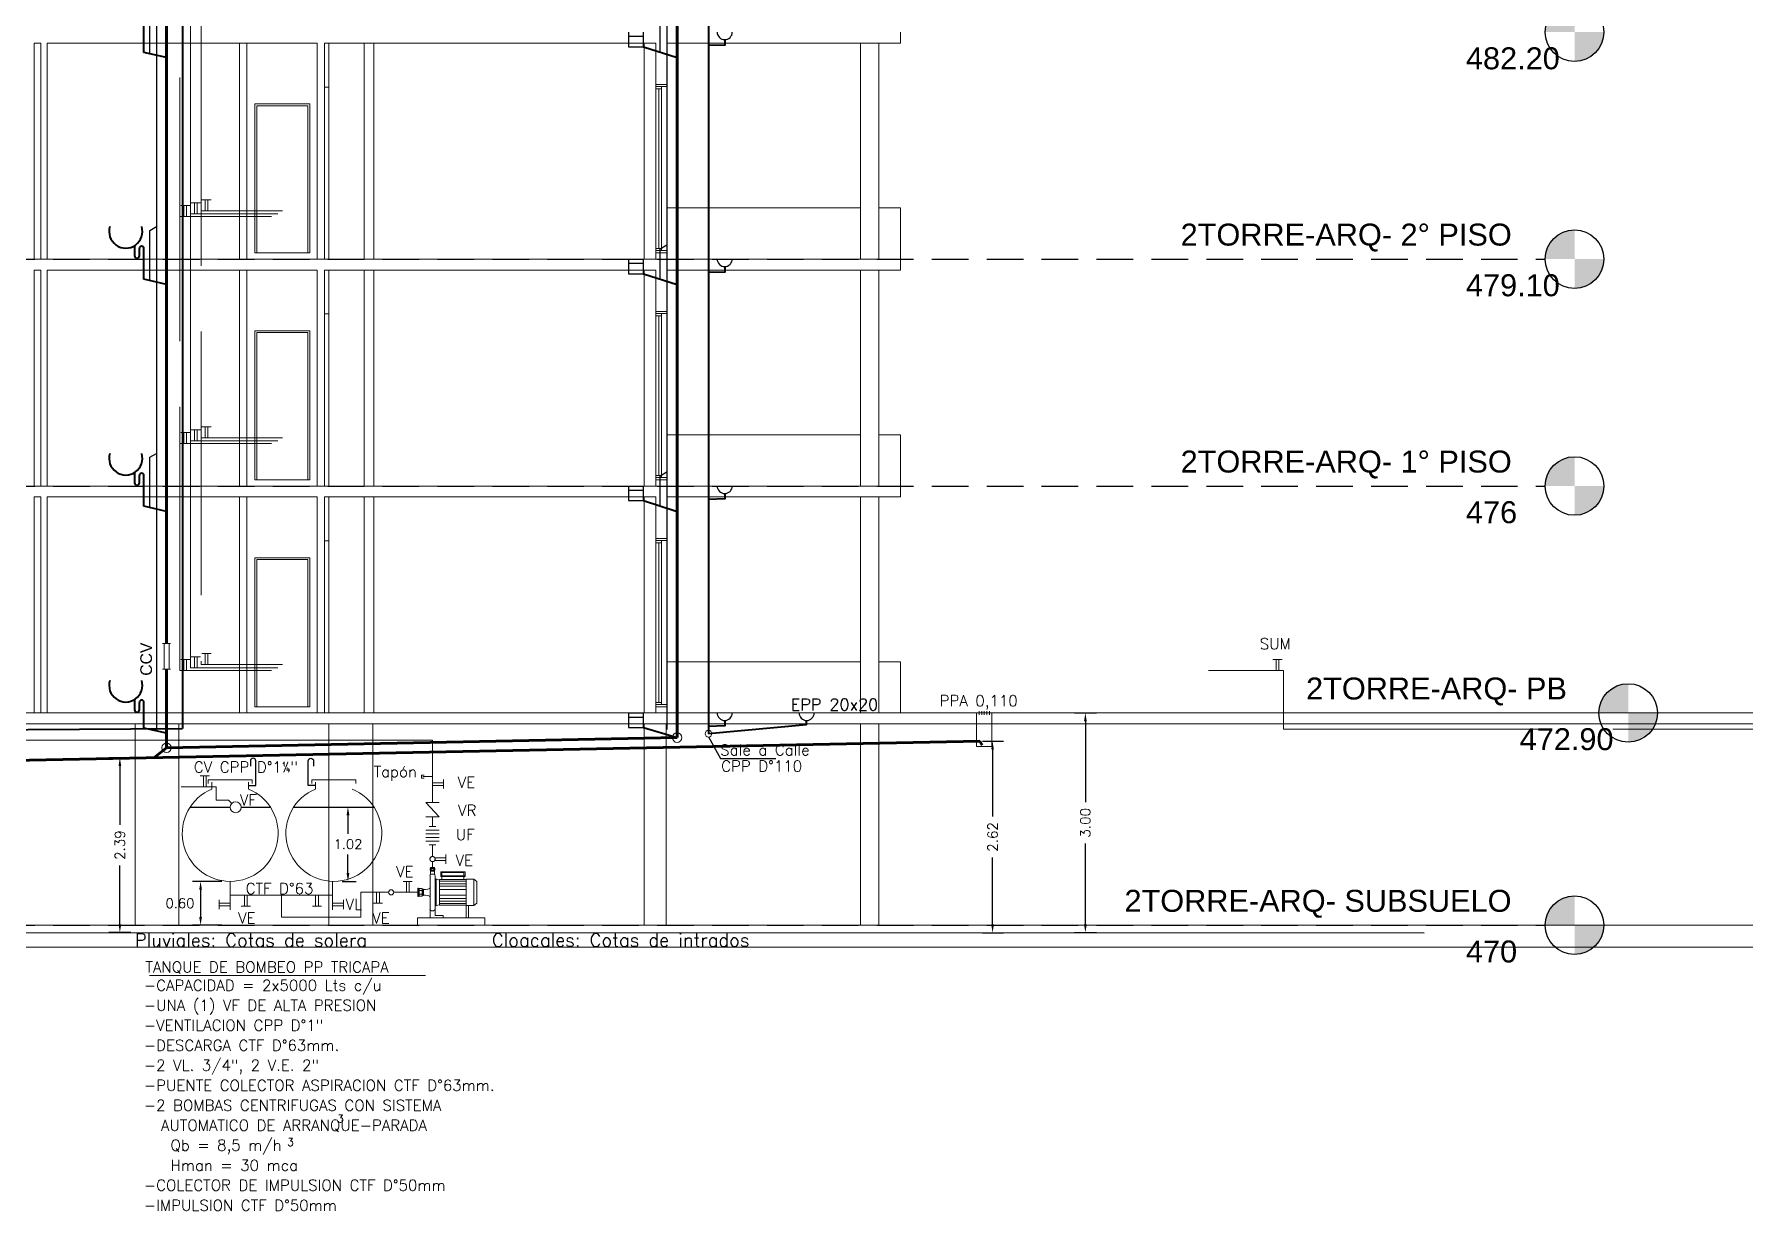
# Model space of a CAD drawing. Header units: millimetres. Extents: x 539 to 842, y -453 to -96.
# Drawn here: x 760.1 to 783.46, y -129.53 to -113.46 of the extents above; entities that cross this region are included whole.
import ezdxf
from ezdxf.enums import TextEntityAlignment as Align

# ---------------------------------------------------------------- set-up
doc = ezdxf.new("R2010")
doc.units = ezdxf.units.MM
doc.header["$LTSCALE"] = 0.1
for name, pattern in [('ACAD_ISO02W100', [15, 12, -3]), ('CENTER', [2.25, 1, -0.1, 0.05, -0.1, 1]), ('CONTINUA', [0]), ('HIDDEN', [0.375, 0.25, -0.125])]:
    doc.linetypes.add(name, pattern=pattern)
doc.layers.get('0').update_dxf_attribs({"lineweight": 5})
doc.layers.get('Defpoints').update_dxf_attribs({"lineweight": 5})
for name, color, linetype, lineweight in [('00 - Est - Corte', 7, 'Continuous', 20), ('00-Agua Caliente', 1, 'Continuous', 20), ('00-Agua Fria', 5, 'ACAD_ISO02W100', 20), ('00-Texto AF', 7, 'Continuous', 18), ('A-Texto Cloaca', 7, 'Continuous', 20), ('A-Texto Pluvial', 7, 'Continuous', 20), ('Agua Fria Directa - Texto', 7, 'Continuous', 18), ('COTA', 251, 'Continuous', 13), ('Cotas', 7, 'Continuous', 13), ('Tanque Agua', 160, 'Continuous', 25), ('Tanque Agua - Texto', 7, 'Continuous', 18), ('Texto Diámetros', 7, 'Continuous', 25), ('Ventilaciones - Agua', 70, 'Continuous', 30)]:
    doc.layers.add(name, color=color, linetype=linetype, lineweight=lineweight)
for name, color, linetype in [('00-Pluvial', 40, 'Continuous'), ('00-Ventilacion', 3, 'Continuous'), ('Secundario', 24, 'Continuous'), ('Texto', 7, 'Continuous'), ('Textos', 7, 'Continuous')]:
    doc.layers.add(name, color=color, linetype=linetype)
doc.layers.add('Primario', color=7, linetype='Continuous', true_color=0xff2400)
doc.styles.add('Arial', font='arial.ttf', dxfattribs={"height": 0.245883})
doc.styles.add('Cotas2', font='romans.shx')
doc.styles.add('Romans', font='romans.shx')
doc.styles.add('ROTULO1', font='GOTHIC.TTF', dxfattribs={"height": 0.2})
doc.dimstyles.new('Cotas--1-75', dxfattribs={"dimscale": 0.075, "dimtxt": 1.75, "dimasz": 1.5, "dimexe": 2, "dimexo": 5, "dimgap": 0.5, "dimtad": 0, "dimtih": 1, "dimtoh": 1, "dimzin": 0, "dimdsep": 46, "dimtxsty": 'Cotas2', "dimcen": 3, "dimdle": 2, "dimadec": 0, "dimazin": 0, "dimtfac": 1, "dimtofl": 0, "dimtmove": 2, "dimatfit": 3, "dimfxl": 2, "dimtolj": 1, "dimtzin": 0, "dimarcsym": 0})

# ---------------------------------------------------------------- blocks, each defined once
blk = doc.blocks.new('Level - M_Level Head - Circle-46083-Section 7')
h = blk.add_hatch(color=8)
edge = h.paths.add_edge_path(flags=0)
edge.add_line((86.725, 473.08), (86.325, 473.08))
edge.add_arc((86.725, 473.08), 0.4, 90, 180, ccw=False)
edge.add_line((86.725, 473.48), (86.725, 473.08))
h = blk.add_hatch(color=8)
edge = h.paths.add_edge_path(flags=0)
edge.add_line((86.725, 472.68), (86.725, 473.08))
edge.add_line((86.725, 473.08), (87.125, 473.08))
edge.add_arc((86.725, 473.08), 0.4, -90, 0, ccw=False)
at = {"color": 8}
blk.add_circle((86.725, 473.08), 0.4, dxfattribs=at)
blk = doc.blocks.new('Corte')
at = {"color": 8, "lineweight": 18}
for p, q in [((771.926, -113.582), (771.926, -113.432)), ((760.098, -116.532), (760.098, -113.582)), ((760.098, -113.582), (760.187, -113.582)), ((760.187, -113.582), (760.187, -116.532)), ((760.272, -116.532), (760.272, -113.582)), ((760.272, -113.582), (763.961, -113.582)), ((762.9, -116.532), (762.9, -113.582)), ((763, -113.582), (763, -116.532)), ((763.961, -113.582), (763.961, -116.532)), ((764.061, -116.532), (764.061, -113.582)), ((764.061, -113.582), (768.585, -113.582)), ((764.121, -116.532), (764.121, -113.582)), ((764.604, -116.532), (764.604, -113.582)), ((764.736, -113.582), (764.736, -116.532)), ((768.427, -116.532), (768.427, -113.582)), ((768.585, -113.582), (768.585, -114.147)), ((768.741, -114.147), (768.741, -113.582)), ((768.741, -113.582), (771.926, -113.582)), ((771.381, -116.532), (771.381, -113.582)), ((771.631, -116.532), (771.631, -113.582)), ((764.121, -114.182), (764.061, -114.182)), ((768.585, -114.147), (768.741, -114.147)), ((768.585, -114.147), (768.585, -114.177)), ((768.741, -114.147), (768.585, -114.147)), ((768.585, -114.177), (768.585, -114.207)), ((768.663, -114.177), (768.585, -114.177)), ((768.585, -114.177), (768.741, -114.177)), ((768.585, -114.207), (768.663, -114.207)), ((768.585, -116.387), (768.585, -114.207)), ((768.626, -114.207), (768.611, -114.207)), ((768.626, -116.387), (768.626, -114.207)), ((768.663, -114.207), (768.663, -114.177)), ((768.663, -116.387), (768.663, -114.207)), ((768.663, -116.387), (768.663, -114.207)), ((768.741, -114.177), (768.741, -114.147)), ((768.741, -116.417), (768.741, -114.177)), ((763.111, -116.447), (763.111, -114.412)), ((763.111, -114.412), (763.861, -114.412)), ((763.861, -114.412), (763.111, -114.412)), ((763.111, -114.412), (763.111, -116.447)), ((763.136, -116.447), (763.136, -114.437)), ((763.171, -114.437), (763.136, -114.437)), ((763.171, -114.437), (763.836, -114.437)), ((763.836, -114.437), (763.836, -116.447)), ((763.861, -114.412), (763.861, -116.447)), ((763.861, -116.447), (763.861, -114.412)), ((771.381, -115.832), (768.741, -115.832)), ((771.926, -115.832), (771.631, -115.832)), ((771.926, -116.532), (771.926, -115.832)), ((759.937, -116.532), (760.098, -116.532)), ((771.926, -116.532), (760.098, -116.532)), ((763.136, -116.447), (763.111, -116.447)), ((763.111, -116.447), (763.136, -116.447)), ((763.171, -116.447), (763.136, -116.447)), ((763.861, -116.447), (763.171, -116.447)), ((763.836, -116.447), (763.171, -116.447)), ((763.836, -116.447), (763.861, -116.447)), ((768.585, -116.387), (768.585, -116.417)), ((768.663, -116.387), (768.585, -116.387)), ((768.585, -116.417), (768.663, -116.417)), ((768.585, -116.417), (768.585, -116.447)), ((768.741, -116.417), (768.585, -116.417)), ((768.585, -116.447), (768.585, -116.532)), ((768.741, -116.447), (768.585, -116.447)), ((768.585, -116.447), (768.741, -116.447)), ((768.611, -116.387), (768.626, -116.387)), ((768.663, -116.417), (768.663, -116.387)), ((768.741, -116.447), (768.741, -116.417)), ((768.741, -116.532), (768.741, -116.447)), ((771.926, -116.682), (771.926, -116.532)), ((760.098, -119.632), (760.098, -116.682)), ((760.098, -116.682), (760.187, -116.682)), ((760.187, -116.682), (760.187, -119.632)), ((760.272, -119.632), (760.272, -116.682)), ((760.272, -116.682), (763.961, -116.682)), ((762.9, -119.632), (762.9, -116.682)), ((763, -116.682), (763, -119.632)), ((763.961, -116.682), (763.961, -119.632)), ((764.061, -119.632), (764.061, -116.682)), ((764.061, -116.682), (768.585, -116.682)), ((764.121, -119.632), (764.121, -116.682)), ((764.604, -119.632), (764.604, -116.682)), ((764.736, -116.682), (764.736, -119.632)), ((768.427, -119.632), (768.427, -116.682)), ((768.585, -116.682), (768.585, -117.247)), ((768.741, -117.247), (768.741, -116.682)), ((768.741, -116.682), (771.926, -116.682)), ((771.381, -119.632), (771.381, -116.682)), ((771.631, -119.632), (771.631, -116.682)), ((768.585, -117.247), (768.741, -117.247)), ((768.585, -117.247), (768.585, -117.277)), ((768.741, -117.247), (768.585, -117.247)), ((768.741, -117.277), (768.741, -117.247)), ((764.121, -117.282), (764.061, -117.282)), ((768.585, -117.277), (768.585, -117.307)), ((768.663, -117.277), (768.585, -117.277)), ((768.585, -117.277), (768.741, -117.277)), ((768.585, -117.307), (768.663, -117.307)), ((768.585, -119.487), (768.585, -117.307)), ((768.626, -117.307), (768.611, -117.307)), ((768.626, -119.487), (768.626, -117.307)), ((768.663, -117.307), (768.663, -117.277)), ((768.663, -119.487), (768.663, -117.307)), ((768.663, -119.487), (768.663, -117.307)), ((768.741, -119.517), (768.741, -117.277)), ((763.111, -119.547), (763.111, -117.512)), ((763.111, -117.512), (763.861, -117.512)), ((763.861, -117.512), (763.111, -117.512)), ((763.111, -117.512), (763.111, -119.547)), ((763.136, -119.547), (763.136, -117.537)), ((763.171, -117.537), (763.136, -117.537)), ((763.171, -117.537), (763.836, -117.537)), ((763.836, -117.537), (763.836, -119.547)), ((763.861, -117.512), (763.861, -119.547)), ((763.861, -119.547), (763.861, -117.512)), ((771.381, -118.932), (768.741, -118.932)), ((771.926, -118.932), (771.631, -118.932)), ((771.926, -119.632), (771.926, -118.932)), ((763.136, -119.547), (763.111, -119.547)), ((763.111, -119.547), (763.136, -119.547)), ((763.171, -119.547), (763.136, -119.547)), ((763.861, -119.547), (763.171, -119.547)), ((763.836, -119.547), (763.171, -119.547)), ((763.836, -119.547), (763.861, -119.547)), ((768.585, -119.487), (768.585, -119.517)), ((768.663, -119.487), (768.585, -119.487)), ((768.585, -119.517), (768.663, -119.517)), ((768.585, -119.517), (768.585, -119.547)), ((768.741, -119.517), (768.585, -119.517)), ((768.585, -119.547), (768.585, -119.632)), ((768.741, -119.547), (768.585, -119.547)), ((768.585, -119.547), (768.741, -119.547)), ((768.611, -119.487), (768.626, -119.487)), ((768.663, -119.517), (768.663, -119.487)), ((768.741, -119.547), (768.741, -119.517)), ((768.741, -119.632), (768.741, -119.547)), ((759.937, -119.632), (760.098, -119.632)), ((771.926, -119.632), (760.098, -119.632)), ((760.098, -122.732), (760.098, -119.782)), ((760.098, -119.782), (760.187, -119.782)), ((760.187, -119.782), (760.187, -122.732)), ((760.272, -122.732), (760.272, -119.782)), ((760.272, -119.782), (763.961, -119.782)), ((762.9, -122.732), (762.9, -119.782)), ((763, -119.782), (763, -122.732)), ((763.961, -119.782), (763.961, -122.732)), ((764.061, -122.732), (764.061, -119.782)), ((764.061, -119.782), (768.585, -119.782)), ((764.121, -122.732), (764.121, -119.782)), ((764.604, -122.732), (764.604, -119.782)), ((764.736, -119.782), (764.736, -122.732)), ((768.427, -122.732), (768.427, -119.782)), ((768.585, -119.782), (768.585, -120.347)), ((768.741, -120.347), (768.741, -119.782)), ((768.741, -119.782), (771.926, -119.782)), ((771.381, -122.732), (771.381, -119.782)), ((771.631, -122.732), (771.631, -119.782)), ((771.926, -119.782), (771.926, -119.632)), ((764.121, -120.382), (764.061, -120.382)), ((768.585, -120.347), (768.741, -120.347)), ((768.585, -120.347), (768.585, -120.377)), ((768.741, -120.347), (768.585, -120.347)), ((768.585, -120.377), (768.585, -120.407)), ((768.663, -120.377), (768.585, -120.377)), ((768.585, -120.377), (768.741, -120.377)), ((768.585, -120.407), (768.663, -120.407)), ((768.585, -122.587), (768.585, -120.407)), ((768.626, -120.407), (768.611, -120.407)), ((768.626, -122.587), (768.626, -120.407)), ((768.663, -120.407), (768.663, -120.377)), ((768.663, -122.587), (768.663, -120.407)), ((768.663, -122.587), (768.663, -120.407)), ((768.741, -120.377), (768.741, -120.347)), ((768.741, -122.617), (768.741, -120.377)), ((763.111, -122.647), (763.111, -120.612)), ((763.111, -120.612), (763.861, -120.612)), ((763.861, -120.612), (763.111, -120.612)), ((763.111, -120.612), (763.111, -122.647)), ((763.136, -122.647), (763.136, -120.637)), ((763.171, -120.637), (763.136, -120.637)), ((763.171, -120.637), (763.836, -120.637)), ((763.836, -120.637), (763.836, -122.647)), ((763.861, -120.612), (763.861, -122.647)), ((763.861, -122.647), (763.861, -120.612)), ((771.381, -122.032), (768.741, -122.032)), ((771.926, -122.032), (771.631, -122.032)), ((771.926, -122.732), (771.926, -122.032)), ((768.585, -122.587), (768.585, -122.617)), ((768.663, -122.587), (768.585, -122.587)), ((768.585, -122.617), (768.663, -122.617)), ((768.585, -122.617), (768.585, -122.647)), ((768.741, -122.617), (768.585, -122.617)), ((768.611, -122.587), (768.626, -122.587)), ((768.663, -122.617), (768.663, -122.587)), ((768.741, -122.647), (768.741, -122.617)), ((792.869, -122.732), (721.616, -122.732)), ((759.937, -122.732), (760.098, -122.732)), ((760.187, -122.732), (760.272, -122.732)), ((763.136, -122.647), (763.111, -122.647)), ((763.111, -122.647), (763.136, -122.647)), ((763.171, -122.647), (763.136, -122.647)), ((763.861, -122.647), (763.171, -122.647)), ((763.836, -122.647), (763.171, -122.647)), ((763.836, -122.647), (763.861, -122.647)), ((763.961, -122.732), (764.061, -122.732)), ((768.585, -122.647), (768.585, -122.732)), ((768.741, -122.647), (768.585, -122.647)), ((768.585, -122.647), (768.741, -122.647)), ((768.585, -122.732), (768.741, -122.732)), ((768.741, -122.732), (768.741, -122.647)), ((721.766, -122.882), (792.869, -122.882)), ((761.474, -125.632), (761.474, -122.882)), ((762.074, -125.632), (762.074, -122.882)), ((764.121, -125.632), (764.121, -122.882)), ((764.721, -125.632), (764.721, -122.882)), ((768.427, -125.632), (768.427, -122.882)), ((768.727, -125.632), (768.727, -122.882)), ((771.381, -125.632), (771.381, -122.882)), ((771.631, -125.632), (771.631, -122.882)), ((828.88, -125.632), (721.766, -125.632)), ((762.074, -125.632), (761.474, -125.632)), ((764.721, -125.632), (764.121, -125.632)), ((768.727, -125.632), (768.427, -125.632)), ((771.631, -125.632), (771.381, -125.632)), ((829.03, -125.932), (721.616, -125.932))]:
    blk.add_line(p, q, dxfattribs=at)
at = {"color": 8, "linetype": 'HIDDEN', "ltscale": 20}
for p, q in [((728.105, -116.532), (780.732, -116.532)), ((728.105, -119.632), (780.732, -119.632)), ((728.105, -125.632), (780.732, -125.632))]:
    blk.add_line(p, q, dxfattribs=at)
at = {"color": 8, "linetype": 'CENTER', "lineweight": 18}
blk.add_line((728.105, -122.732), (780.732, -122.732), dxfattribs=at)
at = {"color": 8}
for p in [(694.407, -586.512), (694.407, -589.612), (694.407, -592.712)]:
    blk.add_blockref('Level - M_Level Head - Circle-46083-Section 7', p, dxfattribs=at)
at = {"color": 8, "lineweight": 18}
for p in [(695.14, -595.812), (694.407, -598.712)]:
    blk.add_blockref('Level - M_Level Head - Circle-46083-Section 7', p, dxfattribs=at)
at = {"color": 8, "char_height": 0.3, "attachment_point": 1, "style": 'Arial'}
for s, insert, width in [('482.20', (779.649, -113.64), 0.86582), ('2TORRE-ARQ- 2° PISO', (775.753, -116.048), 5.56371), ('479.10', (779.649, -116.74), 0.86582), ('2TORRE-ARQ- 1° PISO', (775.753, -119.148), 5.56371)]:
    blk.add_mtext(s, dxfattribs=dict(at, insert=insert, width=width))
at = {"color": 8, "lineweight": 18, "char_height": 0.3, "attachment_point": 1, "style": 'Arial'}
for s, insert, width in [('476', (779.649, -119.84), 0.86582), ('2TORRE-ARQ- PB', (777.466, -122.248), 4.37721), ('472.90', (780.383, -122.94), 0.86582), ('2TORRE-ARQ- SUBSUELO', (774.986, -125.148), 6.49367), ('470', (779.649, -125.84), 0.86582)]:
    blk.add_mtext(s, dxfattribs=dict(at, insert=insert, width=width))
blk = doc.blocks.new('LLP')
at = {"layer": '00-Agua Fria', "color": 0, "linetype": 'Continuous', "lineweight": 20}
for p, q in [((-1, 2.4), (1, 2.4)), ((-0.3, 2.4), (-0.3, 0)), ((0.3, 2.4), (0.3, 0))]:
    blk.add_line(p, q, dxfattribs=at)
blk = doc.blocks.new('*D107')
at = {"layer": 'Cotas', "color": 0, "lineweight": -2, "transparency": 16777216}
for p, q in [((774.302, -122.732), (774.602, -122.732)), ((774.452, -122.845), (774.452, -123.952)), ((774.452, -125.62), (774.452, -124.513)), ((774.302, -125.732), (774.602, -125.732))]:
    blk.add_line(p, q, dxfattribs=at)
at = {"layer": 'Cotas', "color": 0, "lineweight": 13, "transparency": 16777216}
for points in [[(774.434, -122.845), (774.471, -122.845), (774.452, -122.732)], [(774.434, -125.62), (774.471, -125.62), (774.452, -125.732)]]:
    blk.add_solid(points, dxfattribs=at)
at = {"layer": 'Defpoints', "color": 0, "lineweight": 13, "transparency": 16777216}
for p in [(774.11, -122.732), (774.11, -125.732), (774.452, -125.732)]:
    blk.add_point(p, dxfattribs=at)
at = {"layer": 'Cotas', "color": 0, "transparency": 16777216, "insert": (774.452, -124.232), "char_height": 0.135, "attachment_point": 5, "rotation": 90, "style": 'Cotas2'}
blk.add_mtext('\\A1;3.00', dxfattribs=at)
blk = doc.blocks.new('*D108')
at = {"layer": 'Cotas', "color": 0, "lineweight": -2, "transparency": 16777216}
for p, q in [((773.049, -123.119), (773.335, -123.119)), ((773.185, -123.231), (773.185, -124.146)), ((773.185, -125.621), (773.185, -124.707)), ((773.048, -125.734), (773.335, -125.734))]:
    blk.add_line(p, q, dxfattribs=at)
at = {"layer": 'Cotas', "color": 0, "lineweight": 20, "transparency": 16777216}
for points in [[(773.166, -123.231), (773.203, -123.231), (773.185, -123.119)], [(773.166, -125.621), (773.203, -125.621), (773.185, -125.734)]]:
    blk.add_solid(points, dxfattribs=at)
at = {"layer": 'Defpoints', "color": 0, "lineweight": 20, "transparency": 16777216}
for p in [(773.012, -123.119), (773.011, -125.734), (773.185, -125.734)]:
    blk.add_point(p, dxfattribs=at)
at = {"layer": 'Cotas', "color": 0, "transparency": 16777216, "insert": (773.185, -124.426), "char_height": 0.135, "attachment_point": 5, "rotation": 90, "style": 'Cotas2'}
blk.add_mtext('\\A1;2.62', dxfattribs=at)
blk = doc.blocks.new('*D109')
at = {"layer": 'Cotas', "color": 0, "lineweight": -2, "transparency": 16777216}
for p, q in [((761.417, -123.344), (761.117, -123.344)), ((761.267, -123.457), (761.267, -124.259)), ((761.267, -125.617), (761.267, -124.814)), ((761.417, -125.73), (761.117, -125.73))]:
    blk.add_line(p, q, dxfattribs=at)
at = {"layer": 'Cotas', "color": 0, "lineweight": 20, "transparency": 16777216}
for points in [[(761.249, -123.457), (761.286, -123.457), (761.267, -123.344)], [(761.249, -125.617), (761.286, -125.617), (761.267, -125.73)]]:
    blk.add_solid(points, dxfattribs=at)
at = {"layer": 'Defpoints', "color": 0, "lineweight": 20, "transparency": 16777216}
for p in [(761.731, -123.344), (761.267, -125.73), (761.73, -125.73)]:
    blk.add_point(p, dxfattribs=at)
at = {"layer": 'Cotas', "color": 0, "transparency": 16777216, "insert": (761.267, -124.537), "char_height": 0.135, "attachment_point": 5, "rotation": 90, "style": 'Cotas2'}
blk.add_mtext('\\A1;2.39', dxfattribs=at)
blk = doc.blocks.new('UF')
for points in [[(-0.045, 0.25), (0.045, 0.25)], [(-0.09, 0.2), (0.09, 0.2)], [(-0.09, 0.15), (0.09, 0.15)], [(-0.09, 0.1), (0.09, 0.1)], [(-0.09, 0.05), (0.09, 0.05)], [(-0.045, 0), (0.045, 0)]]:
    blk.add_lwpolyline(points)
blk = doc.blocks.new('bomba corte')
at = {"layer": '00-Agua Fria', "linetype": 'CONTINUA', "lineweight": 9}
for p, q in [((68.028, 199.735), (68.028, 199.732)), ((68.028, 199.735), (68.084, 199.735)), ((68.028, 199.732), (68.084, 199.732)), ((68.03, 199.732), (68.082, 199.732)), ((68.03, 199.723), (68.03, 199.732)), ((68.042, 199.732), (68.042, 199.735)), ((68.043, 199.732), (68.043, 199.723)), ((68.069, 199.732), (68.069, 199.723)), ((68.07, 199.732), (68.07, 199.735)), ((68.082, 199.732), (68.082, 199.723)), ((68.084, 199.735), (68.084, 199.732)), ((68.022, 199.698), (68.022, 199.723)), ((68.022, 199.723), (68.09, 199.723)), ((68.022, 199.698), (68.089, 199.698)), ((68.022, 199.624), (68.022, 199.376)), ((68.025, 199.637), (68.023, 199.632)), ((68.028, 199.648), (68.025, 199.637)), ((68.028, 199.69), (68.028, 199.687)), ((68.028, 199.69), (68.084, 199.69)), ((68.028, 199.687), (68.084, 199.687)), ((68.03, 199.667), (68.028, 199.648)), ((68.082, 199.723), (68.03, 199.723)), ((68.03, 199.69), (68.03, 199.698)), ((68.03, 199.698), (68.082, 199.698)), ((68.082, 199.69), (68.03, 199.69)), ((68.03, 199.687), (68.03, 199.667)), ((68.082, 199.687), (68.03, 199.687)), ((68.082, 199.687), (68.03, 199.687)), ((68.082, 199.687), (68.03, 199.687)), ((68.039, 199.723), (68.039, 199.698)), ((68.042, 199.687), (68.042, 199.69)), ((68.043, 199.698), (68.043, 199.69)), ((68.044, 199.647), (68.067, 199.647)), ((68.069, 199.698), (68.069, 199.69)), ((68.07, 199.687), (68.07, 199.69)), ((68.073, 199.723), (68.073, 199.698)), ((68.082, 199.698), (68.082, 199.69)), ((68.082, 199.687), (68.082, 199.667)), ((68.082, 199.667), (68.084, 199.648)), ((68.084, 199.69), (68.084, 199.687)), ((68.084, 199.648), (68.087, 199.637)), ((68.087, 199.637), (68.089, 199.632)), ((68.089, 199.698), (68.089, 199.723)), ((68.09, 199.624), (68.09, 199.376)), ((68.09, 199.582), (68.106, 199.582)), ((68.09, 199.582), (68.106, 199.582)), ((68.106, 199.582), (68.106, 199.397)), ((68.106, 199.578), (68.151, 199.565)), ((68.151, 199.571), (68.151, 199.222)), ((68.515, 199.571), (68.151, 199.571)), ((68.515, 199.549), (68.151, 199.549)), ((68.515, 199.515), (68.151, 199.515)), ((68.167, 199.678), (68.167, 199.612)), ((68.333, 199.678), (68.167, 199.678)), ((68.501, 199.623), (68.167, 199.623)), ((68.167, 199.612), (68.501, 199.612)), ((68.182, 199.623), (68.182, 199.667)), ((68.182, 199.667), (68.485, 199.667)), ((68.182, 199.571), (68.182, 199.612)), ((68.333, 199.678), (68.501, 199.678)), ((68.485, 199.623), (68.485, 199.667)), ((68.485, 199.571), (68.485, 199.612)), ((68.501, 199.612), (68.501, 199.678)), ((68.515, 199.579), (68.618, 199.579)), ((68.515, 199.579), (68.515, 199.215)), ((68.618, 199.579), (68.618, 199.215)), ((68.618, 199.579), (68.659, 199.547)), ((68.659, 199.547), (68.659, 199.247)), ((67.862, 199.437), (67.875, 199.437)), ((67.862, 199.357), (67.862, 199.437)), ((67.862, 199.417), (67.875, 199.417)), ((67.862, 199.377), (67.875, 199.377)), ((67.875, 199.357), (67.862, 199.357)), ((67.913, 199.448), (67.875, 199.448)), ((67.875, 199.346), (67.875, 199.448)), ((67.875, 199.437), (67.875, 199.357)), ((67.875, 199.422), (67.913, 199.422)), ((67.875, 199.371), (67.913, 199.371)), ((67.913, 199.346), (67.875, 199.346)), ((67.913, 199.346), (67.913, 199.448)), ((67.913, 199.357), (67.913, 199.437)), ((67.913, 199.437), (67.926, 199.437)), ((67.913, 199.417), (67.926, 199.417)), ((67.913, 199.377), (67.926, 199.377)), ((67.926, 199.357), (67.913, 199.357)), ((67.926, 199.439), (67.931, 199.439)), ((67.926, 199.354), (67.926, 199.439)), ((67.926, 199.437), (67.926, 199.357)), ((67.931, 199.418), (67.926, 199.418)), ((67.931, 199.376), (67.926, 199.376)), ((67.926, 199.354), (67.931, 199.354)), ((67.931, 199.354), (67.931, 199.439)), ((67.931, 199.437), (67.96, 199.437)), ((67.931, 199.437), (67.931, 199.357)), ((67.931, 199.437), (67.931, 199.357)), ((67.931, 199.437), (67.931, 199.357)), ((67.931, 199.357), (67.96, 199.357)), ((67.96, 199.437), (67.99, 199.44)), ((67.96, 199.357), (67.99, 199.354)), ((67.99, 199.44), (68.006, 199.444)), ((67.99, 199.354), (68.006, 199.349)), ((68.006, 199.444), (68.013, 199.45)), ((68.006, 199.349), (68.013, 199.344)), ((68.013, 199.45), (68.022, 199.457)), ((68.013, 199.344), (68.022, 199.336)), ((68.022, 199.376), (68.022, 199.169)), ((68.09, 199.376), (68.09, 199.169)), ((68.106, 199.212), (68.106, 199.397)), ((68.515, 199.481), (68.151, 199.481)), ((68.515, 199.435), (68.151, 199.435)), ((68.515, 199.358), (68.151, 199.358)), ((68.515, 199.313), (68.151, 199.313)), ((68.515, 199.278), (68.151, 199.278)), ((68.044, 199.146), (68.067, 199.146)), ((68.09, 199.212), (68.106, 199.212)), ((68.106, 199.216), (68.151, 199.228)), ((68.515, 199.244), (68.151, 199.244)), ((68.515, 199.223), (68.151, 199.223)), ((68.515, 199.215), (68.618, 199.215)), ((68.618, 199.215), (68.659, 199.247))]:
    blk.add_line(p, q, dxfattribs=at)
blk.add_lwpolyline([(67.862, 199.342), (67.853, 199.342), (67.853, 199.452), (67.862, 199.452)], close=True, dxfattribs=at)
at = {"layer": '00-Agua Fria', "linetype": 'CONTINUA', "lineweight": 9, "extrusion": (0, 0, -1)}
for centre, start_param, end_param in [((68.044, 199.624), 0.785398, 2.356194), ((68.067, 199.624), 2.356194, 3.926991)]:
    blk.add_ellipse(centre, major_axis=(-0.0161, -0.0161), ratio=1, start_param=start_param, end_param=end_param, dxfattribs=at)
at = {"layer": '00-Agua Fria', "linetype": 'CONTINUA', "lineweight": 9}
for centre, start_param, end_param in [((68.044, 199.169), 0.785398, 2.356194), ((68.067, 199.169), 2.356194, 3.926991)]:
    blk.add_ellipse(centre, major_axis=(-0.0161, 0.0161), ratio=1, start_param=start_param, end_param=end_param, dxfattribs=at)
blk = doc.blocks.new('*D138')
at = {"layer": 'Cotas', "color": 0, "lineweight": -2, "transparency": 16777216}
for p, q in [((764.382, -124.129), (764.382, -124.384)), ((764.382, -124.92), (764.382, -124.665)), ((764.302, -125.032), (764.494, -125.032))]:
    blk.add_line(p, q, dxfattribs=at)
at = {"layer": 'Cotas', "color": 0, "lineweight": 20, "transparency": 16777216}
for points in [[(764.363, -124.129), (764.401, -124.129), (764.382, -124.017)], [(764.363, -124.92), (764.401, -124.92), (764.382, -125.032)]]:
    blk.add_solid(points, dxfattribs=at)
at = {"layer": 'Defpoints', "color": 0, "lineweight": 20, "transparency": 16777216}
for p in [(764.382, -124.017), (764.382, -124.017), (764.189, -125.032)]:
    blk.add_point(p, dxfattribs=at)
at = {"layer": 'Cotas', "color": 0, "transparency": 16777216, "insert": (764.382, -124.524), "char_height": 0.1313, "attachment_point": 5, "style": 'Cotas2'}
blk.add_mtext('\\A1;1.02', dxfattribs=at)
blk = doc.blocks.new('*D139')
at = {"layer": 'Cotas', "color": 0, "lineweight": -2, "transparency": 16777216}
for p, q in [((762.661, -125.032), (762.257, -125.032)), ((762.369, -125.145), (762.369, -125.52)), ((762.661, -125.632), (762.257, -125.632))]:
    blk.add_line(p, q, dxfattribs=at)
at = {"layer": 'Cotas', "color": 0, "lineweight": 20, "transparency": 16777216}
for points in [[(762.351, -125.145), (762.388, -125.145), (762.369, -125.032)], [(762.351, -125.52), (762.388, -125.52), (762.369, -125.632)]]:
    blk.add_solid(points, dxfattribs=at)
at = {"layer": 'Defpoints', "color": 0, "lineweight": 20, "transparency": 16777216}
for p in [(762.774, -125.032), (762.369, -125.632), (762.774, -125.632)]:
    blk.add_point(p, dxfattribs=at)
at = {"layer": 'Cotas', "color": 0, "transparency": 16777216, "insert": (762.088, -125.332), "char_height": 0.1313, "attachment_point": 5, "style": 'Cotas2'}
blk.add_mtext('\\A1;0.60', dxfattribs=at)

msp = doc.modelspace()

# ---------------------------------------------------------------- linework, layer by layer
at = {"layer": '00 - Est - Corte', "color": 8}
msp.add_lwpolyline([(765.331, -125.632), (766.249, -125.632), (766.249, -125.532), (765.331, -125.532)], close=True, dxfattribs=at)
at = {"layer": '00-Agua Caliente', "linetype": 'CONTINUA'}
for points in [[(762.231, -103.926), (762.231, -122.116)], [(763.424, -115.916), (762.231, -115.916)], [(763.424, -119.016), (762.231, -119.016)], [(763.424, -122.116), (762.231, -122.116)]]:
    msp.add_lwpolyline(points, dxfattribs=at)
at = {"layer": '00-Agua Caliente', "linetype": 'ACAD_ISO02W100', "ltscale": 3}
for points in [[(762.377, -104.023), (762.377, -122.072)], [(763.488, -115.872), (762.377, -115.872)], [(763.488, -118.972), (762.377, -118.972)], [(763.488, -122.072), (762.377, -122.072)]]:
    msp.add_lwpolyline(points, dxfattribs=at)
at = {"layer": '00-Agua Fria'}
for p, q in [((765.388, -123.581), (765.388, -123.623)), ((765.422, -123.581), (765.388, -123.581)), ((765.422, -123.623), (765.388, -123.623)), ((765.537, -123.602), (765.405, -123.602)), ((765.997, -125.364), (765.997, -125.532)), ((766.026, -125.364), (766.026, -125.532))]:
    msp.add_line(p, q, dxfattribs=at)
at = {"layer": '00-Agua Fria', "linetype": 'Continuous', "lineweight": 20}
msp.add_line((764.173, -125.222), (762.774, -125.222), dxfattribs=at)
at = {"layer": '00-Agua Fria', "linetype": 'Continuous', "lineweight": 15}
for p, q in [((765.503, -125.41), (765.503, -125.532)), ((765.571, -125.41), (765.571, -125.497)), ((765.571, -125.497), (765.681, -125.497)), ((765.681, -125.497), (765.681, -125.532))]:
    msp.add_line(p, q, dxfattribs=at)
at = {"layer": '00-Agua Fria', "linetype": 'Continuous'}
for points in [[(765.537, -123.953), (765.537, -123.105), (743.541, -123.105), (743.541, -103.419), (757.923, -103.419), (757.923, -97.069), (757.775, -97.069), (757.775, -97.28)], [(765.007, -125.182), (765.334, -125.182)]]:
    msp.add_lwpolyline(points, dxfattribs=at)
at = {"layer": '00-Agua Fria', "ltscale": 3}
for points in [[(762.085, -122.152), (762.085, -103.732), (759.545, -103.732), (759.545, -99.516), (751.621, -99.516), (751.621, -98.222)], [(762.085, -115.952), (763.34, -115.952)], [(762.085, -119.052), (763.34, -119.052)], [(762.085, -122.152), (763.34, -122.152)], [(776.132, -122.152), (777.157, -122.152)], [(777.157, -122.952), (777.157, -122.152)], [(777.157, -122.952), (797.934, -122.952)]]:
    msp.add_lwpolyline(points, dxfattribs=at)
at = {"layer": '00-Agua Fria', "linetype": 'CONTINUA', "lineweight": 20}
for points in [[(762.584, -123.742), (762.106, -123.742)], [(762.584, -123.924), (762.584, -123.742)]]:
    msp.add_lwpolyline(points, dxfattribs=at)
at = {"layer": '00-Agua Fria'}
for points in [[(765.627, -123.953), (765.447, -123.953), (765.627, -124.153), (765.447, -124.153)], [(765.537, -124.844), (765.537, -124.763)]]:
    msp.add_lwpolyline(points, dxfattribs=at)
at = {"layer": '00-Agua Fria', "linetype": 'Continuous', "lineweight": 20}
for points in [[(765.537, -124.281), (765.537, -124.153)], [(765.537, -124.693), (765.537, -124.531)], [(762.774, -125.032), (762.774, -125.422)], [(763.473, -125.222), (763.473, -125.522), (764.557, -125.522), (764.557, -125.182)], [(764.173, -125.032), (764.173, -125.422)], [(764.557, -125.182), (764.937, -125.182)]]:
    msp.add_lwpolyline(points, dxfattribs=at)
at = {"layer": '00-Agua Fria'}
msp.add_circle((765.537, -124.728), 0.035, dxfattribs=at)
at = {"layer": '00-Agua Fria', "linetype": 'Continuous', "lineweight": 15}
msp.add_circle((764.972, -125.182), 0.035, dxfattribs=at)
at = {"layer": '00-Pluvial', "lineweight": 40}
for points in [[(762.121, -104.323), (762.121, -122.943)], [(769.305, -107.2), (769.305, -123.015)], [(769.527, -113.535), (769.527, -113.609), (769.305, -113.617)], [(769.527, -116.635), (769.527, -116.709), (769.305, -116.717)], [(769.527, -119.735), (769.527, -119.809), (769.305, -119.817)], [(769.527, -122.835), (769.527, -122.909), (769.305, -122.917)], [(770.646, -122.895), (770.646, -122.835)], [(752.256, -123.008), (762.121, -122.943)], [(770.646, -122.895), (769.305, -123.015)]]:
    msp.add_lwpolyline(points, dxfattribs=at)
at = {"layer": '00-Pluvial', "lineweight": 20}
msp.add_circle((769.305, -123.015), 0.0454, dxfattribs=at)
at = {"layer": '00-Pluvial'}
for centre in [(769.527, -113.432), (769.527, -116.532), (769.527, -119.632), (769.527, -122.732), (770.646, -122.732)]:
    msp.add_arc(centre, 0.103, 180, 0, dxfattribs=at)
at = {"layer": '00-Texto AF'}
msp.add_line((761.67, -126.318), (765.441, -126.318), dxfattribs=at)
at = {"layer": '00-Ventilacion', "color": 3, "lineweight": 30}
for points in [[(761.767, -106.694), (761.767, -122.977)], [(768.738, -109.794), (768.738, -122.958)], [(761.677, -113.727), (761.677, -113.04), (761.767, -112.988)], [(768.647, -113.706), (768.647, -113.292), (768.738, -113.24)], [(761.677, -116.827), (761.677, -116.14), (761.767, -116.088)], [(768.647, -116.806), (768.647, -116.392), (768.738, -116.34)], [(761.677, -119.927), (761.677, -119.24), (761.767, -119.188)], [(768.647, -119.906), (768.647, -119.492), (768.738, -119.44)]]:
    msp.add_lwpolyline(points, dxfattribs=at)
at = {"layer": 'Primario', "color": 1, "lineweight": 40}
for p, q in [((761.595, -113.709), (761.595, -113.288)), ((761.905, -113.779), (761.595, -113.709)), ((761.468, -116.349), (761.468, -116.489)), ((761.533, -116.489), (761.533, -116.388)), ((761.595, -116.809), (761.595, -116.388)), ((761.905, -116.879), (761.595, -116.809)), ((761.468, -119.449), (761.468, -119.589)), ((761.533, -119.589), (761.533, -119.488)), ((761.595, -119.909), (761.595, -119.488)), ((761.905, -119.979), (761.595, -119.909)), ((761.468, -122.549), (761.468, -122.689)), ((761.533, -122.689), (761.533, -122.588)), ((761.595, -122.938), (761.595, -122.588)), ((761.905, -123.008), (761.595, -122.938))]:
    msp.add_line(p, q, dxfattribs=at)
at = {"layer": 'Primario', "lineweight": 20}
for p, q in [((761.96, -121.782), (761.85, -121.782)), ((761.87, -122.132), (761.87, -121.782)), ((761.94, -122.132), (761.94, -121.782)), ((761.96, -122.132), (761.85, -122.132))]:
    msp.add_line(p, q, dxfattribs=at)
at = {"layer": 'Primario', "lineweight": 70}
for points in [[(761.905, -106.709), (761.905, -121.782)], [(768.876, -109.671), (768.876, -123.069)], [(761.905, -122.132), (761.905, -123.208)], [(761.905, -123.208), (768.876, -123.069)], [(736.806, -123.843), (773.012, -123.119)], [(761.905, -123.208), (761.731, -123.344)], [(773.012, -123.119), (773.041, -123.17)]]:
    msp.add_lwpolyline(points, dxfattribs=at)
at = {"layer": 'Primario', "color": 1, "lineweight": 30}
for points in [[(768.211, -113.432), (768.211, -113.632), (768.42, -113.632), (768.42, -113.432)], [(768.211, -113.489), (768.42, -113.489)], [(768.211, -116.532), (768.211, -116.732), (768.42, -116.732), (768.42, -116.532)], [(768.211, -116.532), (768.42, -116.532)], [(768.211, -116.589), (768.42, -116.589)], [(768.211, -119.632), (768.211, -119.832), (768.42, -119.832), (768.42, -119.632)], [(768.211, -119.632), (768.42, -119.632)], [(768.211, -119.689), (768.42, -119.689)], [(768.211, -122.732), (768.211, -122.932), (768.42, -122.932), (768.42, -122.732)], [(768.211, -122.732), (768.42, -122.732)], [(768.211, -122.789), (768.42, -122.789)]]:
    msp.add_lwpolyline(points, dxfattribs=at)
at = {"layer": 'Primario', "color": 1, "lineweight": 40}
for points in [[(768.42, -113.632), (768.876, -113.779)], [(768.42, -116.732), (768.876, -116.879)], [(768.42, -119.832), (768.876, -119.979)], [(768.42, -122.932), (768.876, -123.069)]]:
    msp.add_lwpolyline(points, dxfattribs=at)
at = {"layer": 'Primario', "lineweight": 20}
for centre in [(768.876, -123.069), (761.905, -123.208)]:
    msp.add_circle(centre, 0.0649, dxfattribs=at)
at = {"layer": 'Primario', "color": 1, "lineweight": 40}
for centre, radius, start, end in [((761.348, -116.155), 0.228, 162.9972, 17.0028), ((761.501, -116.489), 0.0327, 180, 0), ((761.564, -116.388), 0.031, 0, 180), ((761.348, -119.255), 0.228, 162.9972, 17.0028), ((761.501, -119.589), 0.0327, 180, 0), ((761.564, -119.488), 0.031, 0, 180), ((761.348, -122.355), 0.228, 162.9972, 17.0028), ((761.564, -122.588), 0.031, 0, 180), ((761.501, -122.689), 0.0327, 180, 0)]:
    msp.add_arc(centre, radius, start, end, dxfattribs=at)
at = {"layer": 'Secundario', "lineweight": 20}
for p, q in [((773.001, -122.757), (773.001, -122.707)), ((773.036, -122.757), (773.036, -122.707)), ((773.071, -122.757), (773.071, -122.707)), ((773.107, -122.757), (773.107, -122.707)), ((773.142, -122.757), (773.142, -122.707))]:
    msp.add_line(p, q, dxfattribs=at)
for points in [[(772.967, -122.732), (772.967, -123.189), (773.175, -123.189), (773.175, -122.732)], [(772.967, -122.732), (773.175, -122.732)]]:
    msp.add_lwpolyline(points, dxfattribs=at)
at = {"layer": 'Tanque Agua', "color": 5, "linetype": 'CONTINUA', "lineweight": 20}
for p, q in [((762.525, -123.679), (762.525, -123.771)), ((763.023, -123.679), (763.023, -123.771)), ((763.94, -123.679), (763.94, -123.771)), ((762.795, -123.967), (762.752, -123.924))]:
    msp.add_line(p, q, dxfattribs=at)
for points in [[(763.074, -123.695), (763.074, -123.645), (762.474, -123.645), (762.474, -123.695)], [(764.489, -123.695), (764.489, -123.645), (763.889, -123.645), (763.889, -123.695)], [(762.752, -123.924), (762.584, -123.924)]]:
    msp.add_lwpolyline(points, dxfattribs=at)
at = {"layer": 'Tanque Agua', "color": 4}
for points in [[(762.227, -124.017), (762.773, -124.017)], [(762.923, -124.017), (763.321, -124.017)], [(763.642, -124.017), (764.736, -124.017)]]:
    msp.add_lwpolyline(points, dxfattribs=at)
at = {"layer": 'Tanque Agua', "color": 5, "linetype": 'CONTINUA', "lineweight": 20}
msp.add_circle((762.848, -124.02), 0.075, dxfattribs=at)
for centre in [(762.774, -124.377), (764.189, -124.377)]:
    msp.add_arc(centre, 0.655, 112.3469, 67.6531, dxfattribs=at)
at = {"layer": 'Texto'}
msp.add_line((733.101, -125.719), (779.079, -125.736), dxfattribs=at)
at = {"layer": 'Textos', "color": 8}
for p, q in [((769.305, -123.06), (769.471, -123.355)), ((769.471, -123.355), (770.225, -123.355))]:
    msp.add_line(p, q, dxfattribs=at)
at = {"layer": 'Ventilaciones - Agua'}
for points in [[(763.023, -123.725), (763.124, -123.725), (763.124, -123.388, 1), (763.049, -123.388), (763.049, -123.458)], [(763.94, -123.725), (763.838, -123.725), (763.838, -123.388, -1), (763.913, -123.388), (763.913, -123.458)]]:
    msp.add_lwpolyline(points, format="xyb", dxfattribs=at)

# ---------------------------------------------------------------- block references
at = {"layer": '00-Agua Caliente', "xscale": 0.0625, "yscale": 0.0625, "zscale": 0.0625}
for p in [(762.304, -115.916), (762.45, -115.872), (762.304, -119.016), (762.45, -118.972), (762.45, -122.072), (762.304, -122.116)]:
    msp.add_blockref('LLP', p, dxfattribs=at)
at = {"layer": '00-Agua Fria', "yscale": 0.0625, "zscale": 0.0625}
for p, xscale in [((762.16, -115.952), -0.0625), ((762.16, -119.052), -0.0625), ((762.16, -122.152), -0.0625), ((777.076, -122.152), -0.0625), ((765.198, -125.182), 0.0625)]:
    msp.add_blockref('LLP', p, dxfattribs=dict(at, xscale=xscale))
at = {"layer": '00-Agua Fria', "linetype": 'CONTINUA', "lineweight": 25, "xscale": -0.0625, "yscale": 0.0625, "zscale": 0.0625}
msp.add_blockref('LLP', (762.427, -123.742), dxfattribs=at)
at = {"layer": '00-Agua Fria', "yscale": 0.0625, "zscale": 0.0625}
for p, xscale, rotation in [((765.537, -123.703), 0.0625, 270), ((765.569, -124.728), 0.0625, 270), ((764.792, -125.182), 0.0625, 180), ((762.774, -125.349), -0.0625, 90), ((762.988, -125.222), -0.0625, 180), ((763.959, -125.222), 0.0625, 180), ((764.173, -125.349), 0.0625, 270)]:
    msp.add_blockref('LLP', p, dxfattribs=dict(at, xscale=xscale, rotation=rotation))
at = {"layer": '00-Agua Fria', "xscale": -1}
msp.add_blockref('UF', (765.537, -124.531), dxfattribs=at)
at = {"layer": '00-Agua Fria'}
msp.add_blockref('bomba corte', (697.481, -324.579), dxfattribs=at)
at = {"layer": '00-Pluvial', "linetype": 'CONTINUA', "lineweight": 13}
msp.add_blockref('Corte', (0, 0), dxfattribs=at)

# ---------------------------------------------------------------- texts
at = {"layer": '00-Texto AF', "style": 'Romans'}
msp.add_text('PPA 0,110', height=0.15, rotation=0, dxfattribs=at).set_placement((772.995, -122.565), align=Align.MIDDLE_CENTER)
for s, height, p in [('TANQUE DE BOMBEO PP TRICAPA', 0.15, (761.616, -126.277)), ('-CAPACIDAD = 2x5000 Lts c/u', 0.15, (761.595, -126.527)), ('-UNA (1) VF DE ALTA PRESION', 0.15, (761.595, -126.8)), ('-VENTILACION CPP D°1"', 0.15, (761.595, -127.073)), ('-DESCARGA CTF D°63mm.', 0.15, (761.595, -127.347)), ('-2 VL. 3/4", 2 V.E. 2"', 0.15, (761.595, -127.619)), ('-PUENTE COLECTOR ASPIRACION CTF D°63mm.', 0.15, (761.595, -127.893)), ('-2 BOMBAS CENTRIFUGAS CON SISTEMA', 0.15, (761.595, -128.166)), ('3', 0.105, (764.237, -128.327)), ('  AUTOMATICO DE ARRANQUE-PARADA', 0.15, (761.623, -128.439)), ('   Qb = 8,5 m/h', 0.15, (761.623, -128.711)), ('3', 0.105, (763.554, -128.647)), ('   Hman = 30 mca', 0.15, (761.623, -128.986)), ('-COLECTOR DE IMPULSION CTF D°50mm ', 0.15, (761.595, -129.258)), ('-IMPULSION CTF D°50mm ', 0.15, (761.595, -129.532))]:
    msp.add_text(s, height=height, dxfattribs=at).set_placement(p)
at = {"layer": 'A-Texto Cloaca', "style": 'ROTULO1'}
msp.add_text('CCV', height=0.16, rotation=90, dxfattribs=at).set_placement((761.706, -122.223))
at = {"layer": 'A-Texto Pluvial', "style": 'Romans'}
msp.add_text('EPP 20x20 ', height=0.16, dxfattribs=at).set_placement((770.429, -122.697))
at = {"layer": 'Agua Fria Directa - Texto', "style": 'Romans'}
msp.add_text('VF', height=0.15, rotation=0, dxfattribs=at).set_placement((763.023, -123.92), align=Align.MIDDLE_CENTER)
at = {"layer": 'COTA', "color": 7, "linetype": 'Continuous', "style": 'Romans'}
for s, p in [('Pluviales: Cotas de solera', (761.471, -125.926)), ('Cloacales: Cotas de intrados', (766.347, -125.924))]:
    msp.add_text(s, height=0.18, dxfattribs=at).set_placement(p)
at = {"layer": 'Tanque Agua - Texto', "style": 'Romans'}
for s, p in [('CV CPP D°1¼"', (762.988, -123.471)), ('Tapón', (765.028, -123.534)), ('VE', (765.999, -123.68)), ('VR', (766.011, -124.062)), ('UF', (765.983, -124.393)), ('VE', (765.971, -124.747)), ('VE', (765.159, -124.899)), ('VL', (764.463, -125.346)), ('VE', (763.001, -125.533)), ('VE', (764.833, -125.533))]:
    msp.add_text(s, height=0.15, dxfattribs=at).set_placement(p, align=Align.MIDDLE_CENTER)
at = {"layer": 'Texto Diámetros', "style": 'Romans'}
msp.add_text('CTF D°63', height=0.15, dxfattribs=at).set_placement((763.448, -125.25), align=Align.BOTTOM_CENTER)
at = {"layer": 'Texto Diámetros', "insert": (777.046, -121.862), "char_height": 0.15, "width": 2.98456, "attachment_point": 8, "style": 'Romans'}
msp.add_mtext('SUM', dxfattribs=at)
at = {"layer": 'Textos', "color": 7, "style": 'Romans'}
for s, p in [('Sale a Calle', (769.465, -123.313)), ('CPP D°110', (769.479, -123.533))]:
    msp.add_text(s, height=0.15, rotation=360, dxfattribs=at).set_placement(p)

# ---------------------------------------------------------------- dimensions: what is measured, and where the dimension line sits
at = {"layer": 'Cotas'}
for base, p1, p2, picture, middle in [((774.452, -125.732), (774.11, -122.732), (774.11, -125.732), '*D107', (774.452, -124.232)), ((773.1847, -125.7339), (773.0116, -123.1186), (773.0106, -125.7339), '*D108', (773.1847, -124.4262)), ((761.267, -125.73), (761.731, -123.344), (761.73, -125.73), '*D109', (761.267, -124.537))]:
    dim = msp.add_linear_dim(base=base, p1=p1, p2=p2, angle=90, dimstyle='Cotas--1-75', override={"dimtxt": 1.8, "dimexo": 0.5, "dimgap": 1, "dimdle": 0.15, "dimfxlon": 1}, dxfattribs=at)
    dim.commit()
    dim.dimension.update_dxf_attribs({"geometry": picture, "text_midpoint": middle, "text_rotation": 90})
for base, p1, p2, picture, middle in [((764.3819, -124.0166), (764.189, -125.0322), (764.3819, -124.0166), '*D138', (764.3819, -124.5244)), ((762.369, -125.632), (762.774, -125.032), (762.774, -125.632), '*D139', (762.088, -125.332))]:
    dim = msp.add_linear_dim(base=base, p1=p1, p2=p2, angle=90, dimstyle='Cotas--1-75', override={"dimexe": 1.5, "dimexo": 1.5, "dimgap": 1, "dimdle": 0.15}, dxfattribs=at)
    dim.commit()
    dim.dimension.update_dxf_attribs({"geometry": picture, "text_midpoint": middle})

doc.saveas('drawing.dxf')
